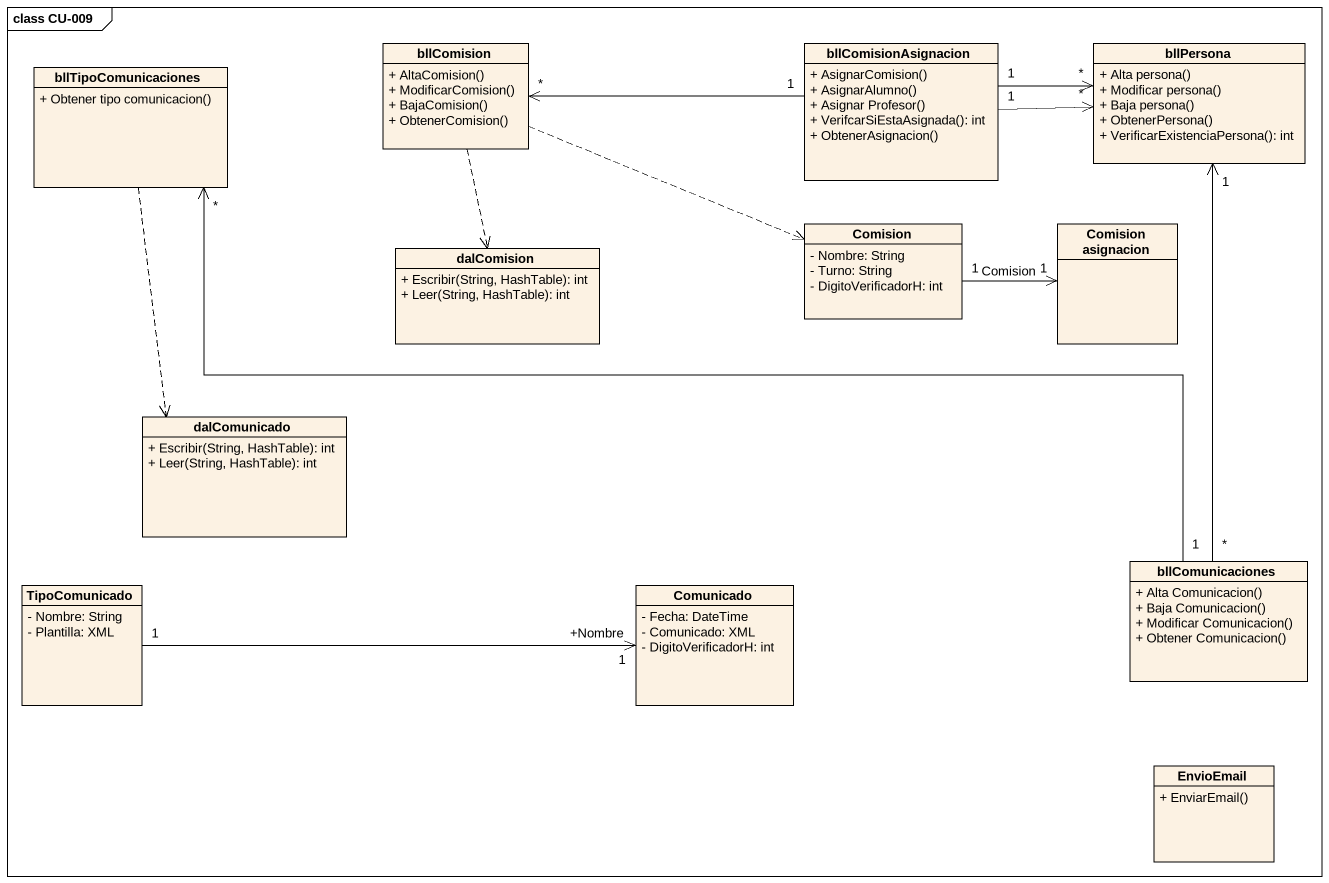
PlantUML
@startuml
mainframe class CU-009
hide circle
hide empty members
skinparam classAttributeIconSize 0
class bllComision {
  + AltaComision()
  + ModificarComision()
  + BajaComision()
  + ObtenerComision()
}
class bllComisionAsignacion {
  + AsignarComision()
  + AsignarAlumno()
  + Asignar Profesor()
  + VerifcarSiEstaAsignada(): int
  + ObtenerAsignacion()
}
class bllPersona {
  + Alta persona()
  + Modificar persona()
  + Baja persona()
  + ObtenerPersona()
  + VerificarExistenciaPersona(): int
}
class bllTipoComunicaciones {
  + Obtener tipo comunicacion()
}
class dalComision {
  + Escribir(String, HashTable): int
  + Leer(String, HashTable): int
}
class Comision {
  - Nombre: String
  - Turno: String
  - DigitoVerificadorH: int
}
class "Comision asignacion" as Comision_asignacion
class dalComunicado {
  + Escribir(String, HashTable): int
  + Leer(String, HashTable): int
}
class TipoComunicado {
  - Nombre: String
  - Plantilla: XML
}
class Comunicado {
  - Fecha: DateTime
  - Comunicado: XML
  - DigitoVerificadorH: int
}
class bllComunicaciones {
  + Alta Comunicacion()
  + Baja Comunicacion()
  + Modificar Comunicacion()
  + Obtener Comunicacion()
}
class EnvioEmail {
  + EnviarEmail()
}
bllComision ..> dalComision
bllComision .right.> Comision
bllComisionAsignacion "1" -left-> "*" bllComision
bllComisionAsignacion "1" -right-> "*" bllPersona
bllComisionAsignacion "1" -right-> "*" bllPersona
bllTipoComunicaciones ..> dalComunicado
bllTipoComunicaciones "*" <-right- "1" bllComunicaciones
Comision "1" -right-> "1" Comision_asignacion : Comision
TipoComunicado "1" -right-> "+Nombre\n1" Comunicado
bllComunicaciones "*" -up-> "1" bllPersona
@enduml
